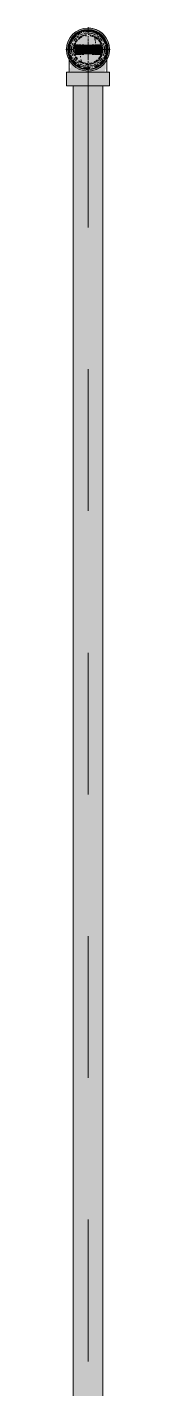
# Model space of a CAD drawing. Header units: millimetres. Extents: x -4000 to 187956, y -58990 to 162485.
# Drawn here: x 109225 to 109276, y 67950 to 69475 of the extents above; entities that cross this region are included whole.
import ezdxf

# ---------------------------------------------------------------- set-up
doc = ezdxf.new("R2010")
doc.units = ezdxf.units.MM
doc.linetypes.add('Dash 1_16_', pattern=[317.5, 158.75, -158.75])
for name, color, linetype, lineweight in [('F-SPRN', 3, 'Continuous', 9), ('P-PIPE', 3, 'Continuous', 9), ('P-PIPE-CNTR', 3, 'Continuous', 9)]:
    doc.layers.add(name, color=color, linetype=linetype, lineweight=lineweight)

# ---------------------------------------------------------------- blocks, each defined once
blk = doc.blocks.new('Sprinkler_Up - DN20-V533-FFS - TANG 1')
at = {"layer": 'F-SPRN', "transparency": 33554534}
for points in [[(13.5, 0), (22.2, 0), (18, 13.1), (6.9, 21.2), (-6.9, 21.2), (-18, 13.1), (-22.2, 0), (-3.9, 0.7), (-1.7, 2.9), (-1.2, 3.5), (-0.6, 4), (0.6, 4), (1.2, 3.5), (1.7, 2.9), (4.6, 0)], [(0, -16.7), (4.3, -16.1), (11.8, -11.8), (16.1, -4.3), (16.1, 4.3), (11.8, 11.8), (8.3, 14.4), (0, 16.7), (-4.3, 16.1), (-11.8, 11.8), (-16.1, 4.3), (-16.1, -4.3), (-11.8, -11.8), (-8.3, -14.4)], [(0, -15.6), (7.8, -13.5), (13.5, -7.8), (15.1, -4), (15.1, 4), (13.5, 7.8), (7.8, 13.5), (0, 15.6), (-7.8, 13.5), (-11, 11), (-15.1, 4), (-15.1, -4), (-11, -11), (-7.8, -13.5)], [(-6.9, -21.2), (6.9, -21.2), (18, -13.1), (22.2, 0), (3.9, -0.7), (1.8, -2.9), (1.2, -3.5), (0.6, -4), (-0.6, -4), (-1.2, -3.5), (-1.7, -2.9), (-4.6, 0), (-22.2, 0), (-18, -13.1), (-12.4, -17.1)], [(-10.9, -5.5), (-10.9, 5.4), (-14.5, 5.4), (-14.5, -5.5)], [(-7.7, -5.5), (-7.7, 5.4), (-10.9, 5.4), (-10.9, -5.5)], [(0, -5.5), (0, 5.4), (-7.7, 5.4), (-7.7, -5.5)], [(5.7, 0), (2.9, 4.9), (-2.9, 4.9), (-5.7, 0), (4.3, 0)], [(-2.9, -4.9), (2.9, -4.9), (5.7, 0), (-5.7, 0), (-4, -2.9)], [(0, 0), (4.3, 0.4), (0, 4.6), (-4.6, 0)], [(0, -4.6), (4.3, 0), (-4.6, 0), (-1.7, -2.9)], [(0, -2.6), (1.3, 0), (-1.8, 0)], [(-1.3, 0), (1.8, 0), (0, 2.6)], [(0, -5.5), (7.7, -5.5), (7.7, 5.4), (0, 5.4), (0, -2.9)], [(10.9, -5.5), (10.9, 5.4), (7.7, 5.4), (7.7, -5.5)], [(14.5, -5.5), (14.5, 5.4), (10.9, 5.4), (10.9, -5.5)]]:
    blk.add_hatch(color=1, dxfattribs=at).paths.add_polyline_path(points)
at = {"layer": 'F-SPRN', "color": 1}
for p, q in [((-11.5, 5.4), (-14.5, 5.4)), ((-14.5, 5.4), (-11.3, 5.4)), ((-14.5, 5.4), (-14.5, 3.7)), ((-14.5, 3.3), (-14.5, 0)), ((-11.5, 5.4), (-11.5, 4)), ((-10.9, 1.9), (-10.9, 3.6)), ((-10.8, 5.4), (-8, 5.4)), ((-8.1, 5.4), (-10.8, 5.4)), ((-8.1, 5.4), (-8.1, 2.8)), ((-8.1, 2.5), (-8.1, 0.7)), ((-7.7, 4.8), (-7.7, 2.7)), ((-7.7, 4.8), (-7.7, 2.7)), ((-7.7, 2.1), (-7.7, 0.5)), ((-7.7, 2.1), (-7.7, 0.5)), ((-6.7, 5.4), (-4.7, 5.4)), ((-5.8, 3.8), (-5.8, 2.2)), ((-2.1, 0), (-2.1, 0)), ((-2.1, 0), (-2.1, -0.1)), ((0, 2.1), (-0.1, 2.1)), ((-0.1, 2.1), (-0.1, 2.1)), ((2.1, 0), (2.1, 0.1)), ((2.1, 0), (2.1, 0)), ((4.7, 5.4), (6.5, 5.4)), ((7.7, 5.4), (10.8, 5.4)), ((7.7, 5.2), (7.7, 2.7)), ((7.7, 5.2), (7.7, 2.7)), ((7.7, 2.3), (7.7, 0.5)), ((7.7, 2.3), (7.7, 0.5)), ((10.8, 5.4), (8.1, 5.4)), ((8.1, 5.4), (8.1, 2.8)), ((8.1, 2.5), (8.1, 0.4)), ((10.9, 5.4), (14.5, 5.4)), ((10.9, 3.6), (10.9, 0.2)), ((14.5, 5.4), (11.5, 5.4)), ((11.5, 5.4), (11.5, 4)), ((11.5, 3), (11.5, 0.2)), ((14.5, 5.4), (14.5, -5.5)), ((-14.5, -1.3), (-14.5, -2.9)), ((-11.1, -5.5), (-14.5, -5.5)), ((-14.5, -5.5), (-11.5, -5.5)), ((-10.9, -2.6), (-10.9, -1.3)), ((-10.8, -5.5), (-8.1, -5.5)), ((-7.8, -5.5), (-10.8, -5.5)), ((-8.1, -4.2), (-8.1, -5.5)), ((-7, -5.5), (-5.8, -5.5)), ((-4.8, -5.5), (-7, -5.5)), ((-2.1, -0.3), (-2, -0.4)), ((-2, -0.4), (-2, -0.5)), ((-2, -0.5), (-2, -0.6)), ((-2, -0.6), (-2, -0.7)), ((-2, -0.7), (-1.9, -0.7)), ((-1.9, -0.7), (-1.9, -0.8)), ((-1.9, -0.8), (-1.9, -0.9)), ((-1.9, -0.9), (-1.8, -1)), ((-1.8, -1), (-1.8, -1.1)), ((-1.8, -1), (-1.8, -1)), ((-1.8, -1.1), (-1.7, -1.2)), ((-1.7, -1.2), (-1.6, -1.3)), ((-1.7, -1.2), (-1.7, -1.2)), ((-1.6, -1.3), (-1.6, -1.4)), ((-1.6, -1.4), (-1.5, -1.4)), ((-1.5, -1.4), (-1.4, -1.5)), ((-1.4, -1.5), (-1.3, -1.6)), ((-1.4, -1.5), (-1.4, -1.5)), ((-1.3, -1.6), (-1.3, -1.7)), ((-1.3, -1.7), (-1.2, -1.7)), ((-1.2, -1.7), (-1.1, -1.7)), ((-1.1, -1.7), (-1.1, -1.8)), ((-1.1, -1.8), (-1, -1.8)), ((-1, -1.8), (-0.9, -1.9)), ((-0.9, -1.9), (-0.8, -1.9)), ((-0.8, -1.9), (-0.7, -2)), ((-0.8, -1.9), (-0.8, -1.9)), ((-0.7, -2), (-0.6, -2)), ((-0.6, -2), (-0.5, -2)), ((-0.5, -2), (-0.4, -2)), ((-0.4, -2), (-0.3, -2.1)), ((-0.4, -2), (-0.4, -2)), ((-0.3, -2.1), (-0.2, -2.1)), ((-0.2, -2.1), (-0.1, -2.1)), ((-0.1, -2.1), (0, -2.1)), ((0, -2.1), (0.1, -2.1)), ((0.1, -2.1), (0.2, -2.1)), ((0.1, -2.1), (0.1, -2.1)), ((0.2, -2.1), (0.3, -2.1)), ((0.3, -2.1), (0.4, -2)), ((0.4, -2), (0.5, -2)), ((0.5, -2), (0.6, -2)), ((0.6, -2), (0.7, -2)), ((0.6, -2), (0.6, -2)), ((0.7, -2), (0.8, -1.9)), ((0.8, -1.9), (0.9, -1.9)), ((0.9, -1.9), (1, -1.8)), ((0.9, -1.9), (0.9, -1.9)), ((1, -1.8), (1.1, -1.8)), ((1.1, -1.8), (1.2, -1.7)), ((1.2, -1.7), (1.3, -1.6)), ((1.2, -1.7), (1.2, -1.7)), ((1.3, -1.6), (1.4, -1.6)), ((1.4, -1.5), (1.5, -1.5)), ((1.4, -1.6), (1.4, -1.5)), ((1.5, -1.4), (1.6, -1.3)), ((1.5, -1.5), (1.5, -1.4)), ((1.6, -1.3), (1.7, -1.2)), ((1.6, -1.3), (1.6, -1.3)), ((1.7, -1.1), (1.8, -1.1)), ((1.7, -1.2), (1.7, -1.1)), ((1.8, -1), (1.9, -0.9)), ((1.8, -1.1), (1.8, -1)), ((1.9, -0.8), (2, -0.7)), ((1.9, -0.8), (1.9, -0.8)), ((1.9, -0.9), (1.9, -0.8)), ((2, -0.4), (2.1, -0.3)), ((2, -0.5), (2, -0.4)), ((2, -0.5), (2, -0.5)), ((2, -0.6), (2, -0.5)), ((2, -0.7), (2, -0.6)), ((2.1, -0.1), (2.1, 0)), ((2.1, -0.2), (2.1, -0.1)), ((2.1, -0.3), (2.1, -0.2)), ((7, -5.5), (4.8, -5.5)), ((5.8, -2.2), (5.8, -3.8)), ((5.8, -5.5), (7, -5.5)), ((7.7, -0.5), (7.7, -2.3)), ((7.7, -0.5), (7.7, -2.3)), ((7.7, -2.7), (7.7, -5.4)), ((7.7, -2.7), (7.7, -5.4)), ((10.8, -5.5), (7.7, -5.5)), ((8.1, -0.4), (8.1, -2.5)), ((8.1, -2.8), (8.1, -5.5)), ((8.1, -5.5), (10.8, -5.5)), ((10.9, -0.2), (10.9, -3.6)), ((14.5, -5.5), (10.9, -5.5)), ((11.5, -0.2), (11.5, -3)), ((11.5, -4), (11.5, -5.5)), ((11.5, -5.5), (14.5, -5.5))]:
    blk.add_line(p, q, dxfattribs=at)
at = {"layer": 'F-SPRN', "color": 1, "flags": 128}
for points in [[(-2, 0.7), (-2, 0.6), (-2, 0.5), (-2, 0.5), (-2, 0.4), (-2.1, 0.3), (-2.1, 0.2), (-2.1, 0.1), (-2.1, 0)], [(-1.2, 1.7), (-1.2, 1.7), (-1.3, 1.6), (-1.4, 1.6), (-1.4, 1.5), (-1.5, 1.5), (-1.5, 1.4), (-1.6, 1.3), (-1.6, 1.3), (-1.7, 1.2), (-1.7, 1.1), (-1.8, 1.1), (-1.8, 1), (-1.9, 0.9), (-1.9, 0.8), (-1.9, 0.8), (-2, 0.7)], [(-0.6, 2), (-0.7, 2), (-0.8, 1.9), (-0.9, 1.9), (-0.9, 1.9), (-1, 1.8), (-1.1, 1.8), (-1.2, 1.7)], [(-0.5, 2), (-0.6, 2), (-0.6, 2)], [(-0.1, 2.1), (-0.2, 2.1), (-0.3, 2.1), (-0.4, 2), (-0.5, 2)], [(1.7, 1.2), (1.7, 1.2), (1.6, 1.3), (1.6, 1.4), (1.5, 1.4), (1.4, 1.5), (1.4, 1.5), (1.3, 1.6), (1.3, 1.7), (1.2, 1.7), (1.1, 1.7), (1.1, 1.8), (1, 1.8), (0.9, 1.9), (0.8, 1.9), (0.8, 1.9), (0.7, 2), (0.6, 2), (0.5, 2), (0.4, 2), (0.4, 2), (0.3, 2.1), (0.2, 2.1), (0.1, 2.1), (0, 2.1)], [(2.1, 0.1), (2.1, 0.2), (2.1, 0.2), (2.1, 0.3), (2, 0.4), (2, 0.5), (2, 0.6), (2, 0.7), (1.9, 0.7), (1.9, 0.8), (1.9, 0.9), (1.8, 1), (1.8, 1), (1.8, 1.1), (1.7, 1.2)], [(-2.1, -0.1), (-2.1, -0.2), (-2.1, -0.2), (-2.1, -0.3)]]:
    blk.add_lwpolyline(points, dxfattribs=at)
at = {"layer": 'F-SPRN', "color": 1}
for radius, start, end in [(22.2, 360, 180), (21.9, 126.6942, 143.2701), (21.9, 108.2621, 125.7507), (16.7, 106.5995, 120), (16.7, 106.5995, 120), (21.9, 99.348, 107.901), (16.7, 96.4143, 105), (16.7, 96.4143, 105), (21.9, 90.145, 98.8503), (15.6, 95.5762, 100.6843), (15.6, 95.5762, 100.6843), (16.7, 83.0684, 90), (16.7, 83.0684, 90), (21.9, 72.5583, 89.4624), (15.6, 75.573, 80.5892), (15.6, 75.573, 80.5892), (16.7, 60, 75.1931), (16.7, 60, 75.1931), (21.9, 54.2493, 71.7379), (21.9, 36.7299, 53.3058), (21.9, 165.6773, 179.2615), (21.9, 144.7698, 164.8151), (16.7, 167.6802, 180), (16.7, 167.6802, 180), (16.7, 155.3879, 164.9693), (16.7, 155.3879, 164.9693), (15.6, 166.4265, 180), (15.6, 166.4265, 180), (15.6, 150.9409, 165), (15.6, 159.6139, 165), (16.7, 136.7213, 149.931), (16.7, 136.7213, 149.931), (15.6, 150.9409, 156.3845), (15.6, 138.4214, 150), (15.6, 138.4214, 150), (16.7, 121.4181, 130.5751), (16.7, 121.4181, 130.5751), (15.6, 120.5262, 133.2078), (15.6, 120.5262, 133.2078), (15.6, 114.4363, 119.9813), (15.6, 114.4363, 119.9813), (4.63, 155.7832, 180), (4.63, 155.7832, 180), (4.63, 109.0192, 138.2703), (4.63, 109.0192, 138.2703), (2.56, 109.0192, 168.8278), (2.56, 109.0192, 168.8278), (2.04, 109.0192, 180), (4.63, 17.9592, 90), (4.63, 17.9592, 90), (3.81, 57.0577, 90), (2.56, 14.5599, 90), (2.56, 14.5599, 90), (2.04, 10.4703, 90), (3.81, 16.1605, 43.8358), (15.6, 74.1219, 75), (15.6, 74.1219, 75), (15.6, 67.5614, 74.1219), (15.6, 67.5614, 74.1219), (4.63, 0, 7.1453), (4.63, 360, 7.1453), (15.6, 60.0187, 65.5637), (15.6, 60.0187, 65.5637), (15.6, 46.7922, 60), (15.6, 46.7922, 60), (16.7, 49.4249, 58.5819), (16.7, 49.4249, 58.5819), (15.6, 30, 41.5786), (15.6, 30, 41.5786), (16.7, 30, 43.2787), (16.7, 30, 43.2787), (15.6, 23.6155, 29.5646), (15.6, 15, 29.5646), (15.6, 15, 20.3861), (16.7, 15, 24.6121), (16.7, 15, 24.6121), (15.6, 360, 13.6618), (15.6, 0, 13.6618), (16.7, 360, 12.3198), (16.7, 0, 12.3198), (21.9, 15.1849, 35.2302), (21.9, 0.7385, 14.3227), (22.2, 180, 360), (21.9, 180.7385, 194.3227), (21.9, 195.1849, 215.2302), (21.9, 216.7299, 233.3058), (16.7, 180, 190.2419), (16.7, 180, 190.2419), (16.7, 195.0307, 204.6121), (16.7, 195.0307, 204.6121), (15.6, 181.9082, 188.708), (15.6, 181.9082, 188.708), (15.6, 190.9415, 195), (15.6, 190.9415, 195), (15.6, 197.3339, 209.5646), (15.6, 197.3339, 209.5646), (16.7, 210.069, 223.2787), (16.7, 210.069, 223.2787), (15.6, 212.5472, 221.5786), (15.6, 212.5472, 221.5786), (16.7, 229.4249, 238.5819), (16.7, 229.4249, 238.5819), (15.6, 233.795, 240), (15.6, 233.795, 240), (16.7, 240, 255), (16.7, 240, 255), (15.6, 240.0187, 254.5481), (15.6, 240.0187, 254.5481), (4.63, 197.9592, 0), (4.63, 197.9592, 360), (15.6, 255, 267.64), (15.6, 255, 267.64), (3.81, 196.1605, 237.0577), (2.56, 191.1677, 270), (2.56, 191.1677, 270), (2.04, 190.4703, 270), (3.81, 249.5813, 290.4187), (2.04, 270, 0), (2.56, 270, 0), (2.56, 270, 360), (3.81, 302.9423, 360), (15.6, 285, 285.8781), (15.6, 285, 285.8781), (5.71, 324.2552, 329.5067), (16.7, 286.5995, 300), (16.7, 286.5995, 300), (15.6, 294.4363, 299.9813), (15.6, 294.4363, 299.9813), (15.6, 300, 313.2078), (15.6, 300, 313.2078), (16.7, 301.4181, 310.5751), (16.7, 301.4181, 310.5751), (15.6, 318.4214, 330), (15.6, 318.4214, 330), (16.7, 316.7213, 330), (16.7, 316.7213, 330), (21.9, 306.6942, 323.2701), (15.6, 330.4354, 345), (15.6, 330.4354, 336.3845), (15.6, 339.6139, 345), (15.6, 346.3382, 360), (15.6, 346.3382, 360), (16.7, 335.3879, 345), (16.7, 335.3879, 345), (16.7, 347.6802, 360), (16.7, 347.6802, 360), (21.9, 324.7698, 344.8151), (21.9, 345.6773, 359.2615), (21.9, 234.2493, 251.7379), (21.9, 252.5583, 269.4624), (16.7, 263.0684, 270), (16.7, 263.0684, 270), (21.9, 270.145, 278.8503), (15.6, 275.5762, 280.6843), (15.6, 275.5762, 280.6843), (16.7, 276.4143, 284.8069), (16.7, 276.4143, 284.8069), (16.7, 284.8069, 285), (16.7, 284.8069, 285), (21.9, 281.3256, 287.901), (21.9, 288.2621, 305.7507)]:
    blk.add_arc((0, 0), radius, start, end, dxfattribs=at)
blk = doc.blocks.new('Steel_Transition_Threaded_HoaPhat - Standard-V534-FFS - TANG 1')
at = {"layer": 'P-PIPE', "lineweight": 13, "transparency": 33554534}
h = blk.add_hatch(color=1, dxfattribs=at)
h.paths.add_polyline_path([(109250, 69427.6), (109255.8, 69428.4), (109261.3, 69430.6), (109265.9, 69434.2), (109269.5, 69438.8), (109271.7, 69444.3), (109272.5, 69450.1), (109271.7, 69455.9), (109269.5, 69461.3), (109265.9, 69466), (109261.3, 69469.6), (109254.3, 69472), (109250, 69472.6), (109244.2, 69471.8), (109238.8, 69469.6), (109234.1, 69466), (109230.5, 69461.3), (109228.3, 69455.9), (109227.9, 69447.1), (109228.3, 69444.3), (109230.5, 69438.8), (109234.1, 69434.2), (109238.8, 69430.6), (109244.2, 69428.4)])
h.paths.add_polyline_path([(109250, 69430), (109244.8, 69430.7), (109240, 69432.7), (109235.8, 69435.9), (109232.6, 69440), (109230.3, 69447.1), (109229.9, 69450.1), (109230.6, 69455.3), (109232.6, 69460.1), (109235.8, 69464.3), (109240, 69467.5), (109244.8, 69469.5), (109254.3, 69469.6), (109255.2, 69469.5), (109260.1, 69467.5), (109264.2, 69464.3), (109267.4, 69460.1), (109269.4, 69455.3), (109270.1, 69450.1), (109269.4, 69444.9), (109267.4, 69440), (109264.2, 69435.9), (109260.1, 69432.7), (109254.3, 69430.5)])
for points in [[(109250, 69430), (109250, 69433.7), (109241.8, 69435.9), (109235.8, 69441.9), (109233.6, 69450.1), (109235.8, 69458.3), (109241.8, 69464.3), (109250, 69466.5), (109250, 69470.2), (109244.8, 69469.5), (109240, 69467.5), (109235.8, 69464.3), (109232.6, 69460.1), (109230.6, 69455.3), (109230.3, 69447.1), (109230.6, 69444.9), (109232.6, 69440), (109235.8, 69435.9), (109240, 69432.7), (109244.8, 69430.7)], [(109250, 69431.6), (109254.8, 69432.2), (109259.3, 69434.1), (109263.1, 69437), (109266, 69440.8), (109267.9, 69445.3), (109268.5, 69450.1), (109267.9, 69454.9), (109266, 69459.3), (109263.1, 69463.2), (109259.3, 69466.1), (109254.3, 69468), (109250, 69468.6), (109245.2, 69468), (109240.8, 69466.1), (109236.9, 69463.2), (109234, 69459.3), (109232.1, 69454.9), (109231.9, 69447.1), (109232.1, 69445.3), (109234, 69440.8), (109236.9, 69437), (109240.8, 69434.1), (109245.2, 69432.2)], [(109250, 69430), (109255.2, 69430.7), (109260.1, 69432.7), (109264.2, 69435.9), (109267.4, 69440), (109269.4, 69444.9), (109270.1, 69450.1), (109269.4, 69455.3), (109267.4, 69460.1), (109264.2, 69464.3), (109260.1, 69467.5), (109254.3, 69469.6), (109250, 69470.2), (109250, 69466.5), (109258.2, 69464.3), (109264.2, 69458.3), (109266.4, 69450.1), (109264.2, 69441.9), (109258.2, 69435.9), (109250, 69433.7)]]:
    blk.add_hatch(color=1, dxfattribs=at).paths.add_polyline_path(points)
at = {"layer": 'P-PIPE', "color": 20, "lineweight": 13}
for p, q in [((109254.2, 69465.9), (109254.3, 69465.9)), ((109254.3, 69434.3), (109254.2, 69434.2))]:
    blk.add_line(p, q, dxfattribs=at)
for radius, start, end in [(22.5, 90, 270), (22.5, 90, 165), (20.1, 128.8856, 148.1553), (18.5, 123.4976, 133.2041), (18.5, 123.4976, 133.2041), (20.1, 120, 125.0043), (16.4, 121.0738, 128.0319), (20.1, 109.6859, 120), (18.5, 106.819, 120), (18.5, 106.819, 120), (16.4, 115.1607, 120), (16.4, 107.4657, 111.9681), (20.1, 100.9975, 105), (18.5, 91.4353, 103.2046), (18.5, 91.4353, 103.2046), (16.4, 96.2132, 104.6042), (20.1, 90.5246, 98.5089), (22.5, 270, 90), (22.5, 270, 90), (18.5, 78.0986, 90), (18.5, 78.0986, 90), (20.1, 54.9957, 87.9279), (18.5, 75, 76.6588), (18.5, 75, 76.6588), (18.5, 60, 75), (18.5, 60, 75), (16.4, 66.9681, 72.9388), (16.4, 50.4733, 56.6389), (18.5, 46.7959, 56.5024), (18.5, 46.7959, 56.5024), (20.1, 31.8447, 51.1144), (22.5, 165, 225), (20.1, 166.0499, 193.9501), (20.1, 150, 162.7449), (18.5, 166.5939, 180), (18.5, 166.5939, 187.9246), (18.5, 180, 187.9246), (18.5, 157.6232, 165), (18.5, 157.6232, 165), (16.4, 168.5467, 178.9063), (16.4, 184.8393, 190.4098), (18.5, 136.4297, 150), (18.5, 136.4297, 150), (16.4, 158.0319, 163.506), (16.4, 143.5463, 150), (16.4, 30, 38.0319), (18.5, 30, 43.5703), (18.5, 30, 43.5703), (16.4, 0, 8.0319), (16.4, 353.5463, 0), (18.5, 15, 22.3768), (18.5, 15, 22.3768), (20.1, 17.2551, 30), (18.5, 0, 13.4061), (18.5, 346.5939, 13.4061), (18.5, 346.5939, 0), (20.1, 346.0499, 13.9501), (20.1, 197.2551, 210), (18.5, 189.2281, 193.4061), (18.5, 189.2281, 193.4061), (18.5, 195, 202.3768), (18.5, 195, 202.3768), (20.1, 211.8447, 225), (18.5, 210, 223.5703), (18.5, 210, 223.5703), (22.5, 225, 270), (20.1, 225, 231.1144), (16.4, 210.6635, 216.4537), (18.5, 226.7959, 236.5024), (18.5, 226.7959, 236.5024), (20.1, 234.9957, 255), (16.4, 230.4733, 236.6389), (18.5, 240, 255), (18.5, 240, 255), (16.4, 240, 246.5955), (16.4, 250.3629, 255), (16.4, 264.1652, 268.506), (16.4, 276.2132, 283.9063), (16.4, 287.4657, 291.9681), (18.5, 286.819, 300), (18.5, 286.819, 300), (16.4, 293.4045, 300), (20.1, 289.6859, 305.0043), (18.5, 303.4976, 313.2041), (18.5, 303.4976, 313.2041), (20.1, 308.8856, 328.1553), (18.5, 316.4297, 330), (18.5, 316.4297, 330), (16.4, 338.0319, 342.8691), (18.5, 337.6232, 345), (18.5, 337.6232, 345), (20.1, 330, 342.7449), (20.1, 255.0607, 267.9279), (18.5, 258.0986, 270), (18.5, 258.0986, 270), (20.1, 270.5246, 278.5089), (18.5, 271.4353, 283.2046), (18.5, 271.4353, 283.2046), (18.5, 283.3412, 285), (18.5, 283.3412, 285), (20.1, 282.2792, 285)]:
    blk.add_arc((109250, 69450.1), radius, start, end, dxfattribs=at)
blk = doc.blocks.new('Steel_Elbow_Threaded_HoaPhat - Standard-V535-FFS - TANG 1')
at = {"layer": 'P-PIPE', "lineweight": 13, "transparency": 33554534}
for points in [[(109250, 69426), (109256.2, 69426.8), (109262.1, 69429.2), (109267.1, 69433), (109270.9, 69438), (109273.3, 69443.8), (109274.1, 69450.1), (109273.3, 69456.3), (109270.9, 69462.1), (109267.1, 69467.1), (109262.1, 69471), (109254.3, 69473.6), (109250, 69474.2), (109243.8, 69473.4), (109237.9, 69471), (109233, 69467.1), (109229.1, 69462.1), (109226.7, 69456.3), (109226.3, 69447.1), (109226.7, 69443.8), (109229.1, 69438), (109233, 69433), (109237.9, 69429.2), (109243.8, 69426.8)], [(109233, 69409.5), (109250, 69409.5), (109250, 69424.7), (109225.9, 69424.7), (109226.7, 69409.5), (109229.1, 69409.5)], [(109274.1, 69409.5), (109273.3, 69424.7), (109250, 69424.7), (109250, 69409.5), (109273.3, 69409.5)]]:
    blk.add_hatch(color=1, dxfattribs=at).paths.add_polyline_path(points)
h = blk.add_hatch(color=1, dxfattribs=at)
h.paths.add_polyline_path([(109233.1, 69434.9), (109230.5, 69439.5), (109231.4, 69435.6)])
h.paths.add_polyline_path([(109230.4, 69424.7), (109250, 69424.7), (109250, 69428.9), (109242.8, 69430.2), (109244.1, 69428.3), (109236.6, 69433), (109232.6, 69437.1), (109233.8, 69431.9), (109231.4, 69435.6), (109229.1, 69441.6), (109229.4, 69433), (109230.5, 69433.3), (109230.6, 69429.2), (109229.3, 69428.9)])
h = blk.add_hatch(color=1, dxfattribs=at)
h.paths.add_polyline_path([(109257.2, 69430.2), (109259.7, 69430.2), (109255.9, 69428.3)])
h.paths.add_polyline_path([(109260.4, 69424.7), (109268.3, 69424.7), (109269.7, 69428.5), (109269.9, 69435.9), (109270.2, 69440), (109268.8, 69439.5), (109262.8, 69432.6), (109254.3, 69429.7), (109250, 69428.9), (109250, 69424.7), (109257.2, 69424.7)])
h.paths.add_polyline_path([(109265.7, 69433.4), (109266.1, 69435.6), (109268.2, 69436.4)])
at = {"layer": 'P-PIPE', "color": 20, "lineweight": 13}
for p, q in [((109233.6, 69463.4), (109234.1, 69464)), ((109234.1, 69464), (109234.7, 69464.7)), ((109234.7, 69464.7), (109235.3, 69465.3)), ((109235.3, 69465.3), (109235.9, 69465.8)), ((109235.9, 69465.8), (109236.5, 69466.4)), ((109236.5, 69466.4), (109237.2, 69466.9)), ((109237.2, 69466.9), (109237.9, 69467.4)), ((109237.9, 69467.4), (109238.6, 69467.9)), ((109238.6, 69467.9), (109239.3, 69468.3)), ((109239.3, 69468.3), (109240, 69468.7)), ((109240, 69468.7), (109240.8, 69469.1)), ((109240.8, 69469.1), (109241.6, 69469.5)), ((109241.6, 69469.5), (109242.3, 69469.8)), ((109242.3, 69469.8), (109243.1, 69470.1)), ((109244.8, 69470.6), (109245.6, 69470.8)), ((109245.6, 69470.8), (109246.4, 69470.9)), ((109248.1, 69471.1), (109248.9, 69471.2)), ((109248.9, 69471.2), (109249.8, 69471.2)), ((109249.8, 69471.2), (109250, 69471.2)), ((109250, 69471.2), (109250.8, 69471.2)), ((109250.8, 69471.2), (109251.7, 69471.2)), ((109251.7, 69471.2), (109252.5, 69471.1)), ((109252.5, 69471.1), (109253.4, 69471)), ((109253.4, 69471), (109254.2, 69470.8)), ((109254.2, 69470.8), (109255, 69470.6)), ((109256.7, 69470.2), (109257.5, 69469.9)), ((109257.5, 69469.9), (109258.2, 69469.6)), ((109258.2, 69469.6), (109259, 69469.2)), ((109259, 69469.2), (109259.8, 69468.8)), ((109261.2, 69468), (109261.9, 69467.5)), ((109263.3, 69466.5), (109263.9, 69466)), ((109263.9, 69466), (109264.6, 69465.4)), ((109264.6, 69465.4), (109265.2, 69464.8)), ((109265.2, 69464.8), (109265.8, 69464.2)), ((109265.8, 69464.2), (109266.3, 69463.6)), ((109228.9, 69451.8), (109229, 69452.6)), ((109228.9, 69450.9), (109228.9, 69451.8)), ((109228.9, 69450.1), (109228.9, 69450.9)), ((109228.9, 69450.1), (109228.9, 69450.1)), ((109228.9, 69450), (109228.9, 69450.1)), ((109228.9, 69449.9), (109228.9, 69450)), ((109228.9, 69449.7), (109228.9, 69449.9)), ((109228.9, 69449), (109228.9, 69449.3)), ((109228.9, 69448.7), (109228.9, 69449)), ((109228.9, 69448.4), (109228.9, 69448.7)), ((109229, 69452.6), (109229.1, 69453.5)), ((109229.1, 69453.5), (109229.3, 69454.3)), ((109229.3, 69454.3), (109229.5, 69455.1)), ((109229.5, 69455.1), (109229.7, 69455.9)), ((109229.7, 69455.9), (109229.9, 69456.7)), ((109229.9, 69456.7), (109230.2, 69457.5)), ((109230.2, 69457.5), (109230.5, 69458.3)), ((109230.5, 69458.3), (109230.9, 69459.1)), ((109230.9, 69459.1), (109231.2, 69459.9)), ((109232.1, 69461.3), (109232.5, 69462)), ((109232.5, 69462), (109233, 69462.7)), ((109233, 69462.7), (109233.6, 69463.4)), ((109266.3, 69463.6), (109266.8, 69462.9)), ((109266.8, 69462.9), (109267.3, 69462.2)), ((109267.3, 69462.2), (109267.8, 69461.5)), ((109267.8, 69461.5), (109268.2, 69460.8)), ((109268.2, 69460.8), (109268.7, 69460.1)), ((109268.7, 69460.1), (109269, 69459.3)), ((109269, 69459.3), (109269.4, 69458.5)), ((109269.4, 69458.5), (109269.7, 69457.8)), ((109269.7, 69457.8), (109270, 69457)), ((109270, 69457), (109270.3, 69456.2)), ((109270.3, 69456.2), (109270.5, 69455.3)), ((109270.5, 69455.3), (109270.7, 69454.5)), ((109270.7, 69454.5), (109270.8, 69453.7)), ((109270.8, 69453.7), (109271, 69452.8)), ((109271, 69452.8), (109271.1, 69452)), ((109271.1, 69452), (109271.1, 69451.2)), ((109271.1, 69451.2), (109271.2, 69450.3)), ((109271.2, 69450.3), (109271.2, 69450.1)), ((109271.2, 69450.1), (109271.2, 69450.1)), ((109271.2, 69450.1), (109271.2, 69450)), ((109271.2, 69450), (109271.2, 69449.9)), ((109271.2, 69449.9), (109271.2, 69449.8)), ((109271.2, 69449.8), (109271.2, 69449.6)), ((109271.2, 69449.1), (109271.2, 69448.8)), ((109271.2, 69448.8), (109271.2, 69448.5)), ((109228.9, 69447.1), (109228.9, 69447.5)), ((109228.9, 69446.6), (109228.9, 69447.1)), ((109228.9, 69446.1), (109228.9, 69446.6)), ((109228.9, 69444.3), (109228.9, 69444.9)), ((109228.9, 69443.6), (109228.9, 69444.3)), ((109228.9, 69442.9), (109228.9, 69443.6)), ((109228.9, 69442.2), (109228.9, 69442.9)), ((109228.9, 69439), (109228.9, 69439.8)), ((109228.9, 69438.2), (109228.9, 69439)), ((109271.2, 69448.5), (109271.2, 69448.1)), ((109271.2, 69447.2), (109271.2, 69446.7)), ((109271.2, 69446.7), (109271.2, 69446.2)), ((109271.2, 69445.1), (109271.2, 69444.4)), ((109271.2, 69444.4), (109271.2, 69443.8)), ((109271.2, 69443.8), (109271.2, 69443.1)), ((109271.2, 69439.2), (109271.2, 69438.4)), ((109225.9, 69424.7), (109225.9, 69409.5)), ((109229.1, 69424.7), (109225.9, 69424.7)), ((109250, 69424.7), (109225.9, 69424.7)), ((109228.9, 69424.7), (109242.8, 69424.7)), ((109230.3, 69424.7), (109229.1, 69424.7)), ((109230.1, 69424.7), (109231.7, 69424.7)), ((109233, 69424.7), (109230.3, 69424.7)), ((109231.7, 69424.7), (109232.8, 69424.7)), ((109233.8, 69424.7), (109236.4, 69424.7)), ((109237.9, 69424.7), (109234, 69424.7)), ((109236.4, 69424.7), (109242.8, 69424.7)), ((109242.7, 69424.7), (109237.9, 69424.7)), ((109243.7, 69424.7), (109250, 69424.7)), ((109243.7, 69424.7), (109250, 69424.7)), ((109250, 69424.7), (109243.8, 69424.7)), ((109256.2, 69424.7), (109250, 69424.7)), ((109274.1, 69424.7), (109250, 69424.7)), ((109250, 69424.7), (109256.3, 69424.7)), ((109250, 69424.7), (109256.3, 69424.7)), ((109257.2, 69424.7), (109263.6, 69424.7)), ((109257.2, 69424.7), (109271.2, 69424.7)), ((109262.1, 69424.7), (109257.3, 69424.7)), ((109266, 69424.7), (109262.1, 69424.7)), ((109263.6, 69424.7), (109266.2, 69424.7)), ((109268.5, 69424.7), (109267.1, 69424.7)), ((109267.2, 69424.7), (109268.3, 69424.7)), ((109268.3, 69424.7), (109271.2, 69424.7)), ((109273.3, 69424.7), (109268.5, 69424.7)), ((109274.1, 69424.7), (109273.3, 69424.7)), ((109274.1, 69409.5), (109274.1, 69424.7)), ((109225.9, 69409.5), (109233, 69409.5)), ((109225.9, 69409.5), (109250, 69409.5)), ((109233.8, 69409.5), (109237.9, 69409.5)), ((109238.2, 69409.5), (109243.8, 69409.5)), ((109243.8, 69409.5), (109250, 69409.5)), ((109250, 69409.5), (109254.3, 69409.5)), ((109250, 69409.5), (109274.1, 69409.5)), ((109254.3, 69409.5), (109256.2, 69409.5)), ((109256.2, 69409.5), (109261.8, 69409.5)), ((109262.1, 69409.5), (109266.2, 69409.5)), ((109267.1, 69409.5), (109270.9, 69409.5)), ((109270.9, 69409.5), (109274.1, 69409.5))]:
    blk.add_line(p, q, dxfattribs=at)
at = {"layer": 'P-PIPE', "color": 20, "lineweight": 13, "flags": 128}
for points in [[(109243.1, 69470.1), (109243.9, 69470.3), (109244.8, 69470.6)], [(109246.4, 69470.9), (109247.2, 69471.1), (109248.1, 69471.1)], [(109255, 69470.6), (109255.8, 69470.4), (109256.7, 69470.2)], [(109259.8, 69468.8), (109260.5, 69468.4), (109261.2, 69468)], [(109261.9, 69467.5), (109262.6, 69467.1), (109263.3, 69466.5)], [(109228.9, 69449.3), (109228.9, 69449.5), (109228.9, 69449.7)], [(109231.2, 69459.9), (109231.6, 69460.6), (109232.1, 69461.3)], [(109271.2, 69449.6), (109271.2, 69449.4), (109271.2, 69449.1)], [(109228.9, 69447.5), (109228.9, 69448), (109228.9, 69448.4)], [(109228.9, 69444.9), (109228.9, 69445.5), (109228.9, 69446.1)], [(109228.9, 69439.8), (109228.9, 69440.6), (109228.9, 69441.4), (109228.9, 69442.2)], [(109228.9, 69424.7), (109228.9, 69425.7), (109228.9, 69426.7), (109228.9, 69427.7), (109228.9, 69428.7), (109228.9, 69429.7), (109228.9, 69430.7), (109228.9, 69431.7), (109228.9, 69432.7), (109228.9, 69433.6), (109228.9, 69434.6), (109228.9, 69435.5), (109228.9, 69436.4), (109228.9, 69437.3), (109228.9, 69438.2)], [(109271.2, 69448.1), (109271.2, 69447.7), (109271.2, 69447.2)], [(109271.2, 69446.2), (109271.2, 69445.6), (109271.2, 69445.1)], [(109271.2, 69443.1), (109271.2, 69442.4), (109271.2, 69441.6), (109271.2, 69440.9), (109271.2, 69440.1), (109271.2, 69439.2)], [(109271.2, 69438.4), (109271.2, 69437.5), (109271.2, 69436.6), (109271.2, 69435.7), (109271.2, 69434.8), (109271.2, 69433.9), (109271.2, 69432.9), (109271.2, 69432), (109271.2, 69431), (109271.2, 69430), (109271.2, 69429), (109271.2, 69428), (109271.2, 69427), (109271.2, 69426), (109271.2, 69424.9), (109271.2, 69424.7)]]:
    blk.add_lwpolyline(points, dxfattribs=at)
at = {"layer": 'P-PIPE', "color": 20, "lineweight": 13}
for radius, start, end in [(24.1, 90, 270), (24.1, 90, 270), (21.1, 130, 141.5729), (21.1, 112.9314, 123.6981), (21.1, 99.9303, 104.963), (21.1, 91.1041, 98.9613), (24.1, 75, 90), (24.1, 270, 90), (21.1, 78.2244, 90), (24.1, 270, 60), (24.1, 60, 75), (21.1, 54.2198, 67.6765), (21.1, 38.4271, 50), (21.1, 172.2328, 178.0289), (21.1, 181.9562, 187.2796), (21.1, 165.7343, 170), (21.1, 154.6252, 164.9545), (21.1, 150.0026, 154.1966), (21.1, 25.3748, 29.9974), (21.1, 15.0455, 24.7351), (21.1, 10, 14.2657), (21.1, 1.9711, 7.7672), (21.1, 352.7204, 358.0438), (21.1, 188.0162, 190), (21.1, 195.0335, 203.6422), (21.1, 205.3678, 209.9924), (21.1, 213.7408, 218.4146), (21.1, 218.9512, 230), (21.1, 310, 321.0488), (21.1, 321.5854, 326.2592), (21.1, 330.0076, 334.6322), (21.1, 336.3578, 344.9665), (21.1, 345.7465, 350), (21.1, 234.1976, 239.9895), (21.1, 240.7988, 247.0623), (21.1, 255.0343, 270), (21.1, 270, 275.2662), (21.1, 292.3295, 305.8024)]:
    blk.add_arc((109250, 69450.1), radius, start, end, dxfattribs=at)

msp = doc.modelspace()

# ---------------------------------------------------------------- hatches: boundary and pattern name
at = {"layer": 'P-PIPE', "transparency": 33554534}
for points in [[(109241.7, 69435.6), (109242.8, 69437.6), (109241.7, 69441.7), (109242.8, 69445.9), (109245.8, 69449), (109257.2, 69454.3), (109258.4, 69458.4), (109257.2, 69462.6), (109254.3, 69465), (109250, 69466.8), (109241.7, 69464.6), (109235.5, 69458.4), (109233.3, 69450.1), (109235.5, 69441.7), (109238.2, 69438.3)], [(109250, 69433.4), (109258.4, 69435.6), (109261.8, 69438.3), (109266.1, 69445.8), (109266.1, 69454.4), (109261.8, 69461.9), (109258.4, 69464.6), (109250, 69466.8), (109245.7, 69466.2), (109238.2, 69461.9), (109233.9, 69454.4), (109233.9, 69445.8), (109238.2, 69438.3), (109241.7, 69435.6)], [(109250, 67950.1), (109250, 69409.5), (109233.3, 69409.5), (109233.9, 67950.1), (109245.7, 67950.1)], [(109250, 67950.1), (109266.7, 67950.1), (109266.1, 69409.5), (109250, 69409.5), (109250, 68498.1)], [(109250, 66490.6), (109250, 67950.1), (109233.3, 67950.1), (109233.9, 66490.6), (109245.7, 66490.6)], [(109250, 66490.6), (109266.7, 66490.6), (109266.1, 67950.1), (109250, 67950.1), (109250, 66600.1)]]:
    msp.add_hatch(color=1, dxfattribs=at).paths.add_polyline_path(points)

# ---------------------------------------------------------------- linework, layer by layer
at = {"layer": 'P-PIPE', "color": 20, "lineweight": 13}
for p, q in [((109233.3, 69409.5), (109233.3, 66490.6)), ((109237.9, 69409.5), (109233.3, 69409.5)), ((109261.8, 69409.5), (109238.2, 69409.5)), ((109266.7, 69409.5), (109262.1, 69409.5)), ((109266.7, 66490.6), (109266.7, 69409.5))]:
    msp.add_line(p, q, dxfattribs=at)
at = {"layer": 'P-PIPE', "color": 1}
for centre, radius, start, end in [((109250, 69458.4), 8.35, 69.0027, 79.2369), ((109250, 69450.1), 16.7, 46.0317, 57.203), ((109250, 69450.1), 16.7, 170.1108, 177.203), ((109250, 69450.1), 16.7, 182.797, 189.8892), ((109250, 69450.1), 16.7, 157.579, 164.2722), ((109250, 69441.7), 8.35, 115.6806, 125.5287), ((109250, 69441.7), 8.35, 100.6842, 114.0387), ((109250, 69441.7), 8.35, 90, 100.6842), ((109250, 69458.4), 8.35, 270, 280.6842), ((109250, 69458.4), 8.35, 316.3183, 330), ((109250, 69458.4), 8.35, 20.1285, 29.0413), ((109250, 69458.4), 8.35, 8.0385, 17.9918), ((109250, 69458.4), 8.35, 352.2824, 1.6717), ((109250, 69450.1), 16.7, 39.3092, 45.2846), ((109250, 69450.1), 16.7, 32.3031, 39.2955), ((109250, 69450.1), 16.7, 23.314, 31.0974), ((109250, 69450.1), 16.7, 16.9375, 22.421), ((109250, 69450.1), 16.7, 4.3093, 9.8892), ((109250, 69450.1), 16.7, 231.8726, 237.203), ((109250, 69441.7), 8.35, 172.0327, 181.5407), ((109250, 69441.7), 8.35, 199.9004, 209.0413), ((109250, 69441.7), 8.35, 132.3322, 150), ((109250, 69441.7), 8.35, 226.6998, 237.8461), ((109250, 69441.7), 8.35, 249.0027, 259.2369), ((109250, 69450.1), 16.7, 264.6626, 273.5288), ((109250, 69450.1), 16.7, 308.1274, 313.9683), ((109250, 69450.1), 16.7, 314.7154, 320.6908), ((109250, 69450.1), 16.7, 328.9026, 336.686), ((109250, 69450.1), 16.7, 337.2636, 343.0625)]:
    msp.add_arc(centre, radius, start, end, dxfattribs=at)
at = {"layer": 'P-PIPE-CNTR', "color": 1, "linetype": 'Dash 1_16_'}
for p, q in [((109250, 69472.6), (109250, 69475.1)), ((109250, 69471.2), (109250, 69472.6)), ((109250, 69468.6), (109250, 69470.2)), ((109250, 69463.6), (109250, 69465.2)), ((109225, 69450.1), (109227.5, 69450.1)), ((109227.8, 69450.1), (109231.5, 69450.1)), ((109231.5, 69450.1), (109233.3, 69450.1)), ((109236.9, 69450.1), (109240.4, 69450.1)), ((109240.4, 69450.1), (109242.3, 69450.1)), ((109245.4, 69450.1), (109247.6, 69450.1)), ((109248.7, 69450.1), (109250, 69450.1)), ((109250, 69459.8), (109250, 69462.6)), ((109250, 69455.5), (109250, 69459.1)), ((109250, 69452.6), (109250, 69454.3)), ((109250, 69450.1), (109250, 69452.1)), ((109250, 69448), (109250, 69450.1)), ((109250, 69450.1), (109251.3, 69450.1)), ((109251.8, 69450.1), (109254.3, 69450.1)), ((109255.7, 69450.1), (109263.5, 69450.1)), ((109266.4, 69450.1), (109268.5, 69450.1)), ((109268.5, 69450.1), (109272.2, 69450.1)), ((109272.5, 69450.1), (109275, 69450.1)), ((109250, 69445.9), (109250, 69447.1)), ((109250, 69441.1), (109250, 69444.6)), ((109250, 69438.1), (109250, 69440.4)), ((109250, 69435), (109250, 69436.5)), ((109250, 69432.2), (109250, 69433.4)), ((109250, 69430), (109250, 69431.6)), ((109250, 69427.6), (109250, 69428.9)), ((109250, 69425.1), (109250, 69427.6)), ((109250, 69409.5), (109250, 66490.6)), ((109250, 69409.5), (109250, 67950.1))]:
    msp.add_line(p, q, dxfattribs=at)
at = {"layer": 'P-PIPE-CNTR', "color": 20, "lineweight": 13}
for p, q in [((109250, 69449.5), (109250, 69450.1)), ((109250, 69447.7), (109250, 69448.9)), ((109250, 69441.4), (109250, 69446)), ((109250, 69438.8), (109250, 69440.8)), ((109250, 69435.7), (109250, 69437.2)), ((109250, 69432.9), (109250, 69434.1)), ((109250, 69430.5), (109250, 69432.2)), ((109250, 69428), (109250, 69429.4)), ((109250, 69426.1), (109250, 69427.9)), ((109250, 69424.7), (109250, 69426.1)), ((109250, 69409.5), (109250, 69424.7))]:
    msp.add_line(p, q, dxfattribs=at)

# ---------------------------------------------------------------- block references
at = {"layer": 'F-SPRN', "color": 1}
msp.add_blockref('Sprinkler_Up - DN20-V533-FFS - TANG 1', (109250, 69450.1), dxfattribs=at)
at = {"layer": 'P-PIPE', "color": 20, "lineweight": 13}
for name in ['Steel_Elbow_Threaded_HoaPhat - Standard-V535-FFS - TANG 1', 'Steel_Transition_Threaded_HoaPhat - Standard-V534-FFS - TANG 1']:
    msp.add_blockref(name, (0, 0), dxfattribs=at)

doc.saveas('drawing.dxf')
